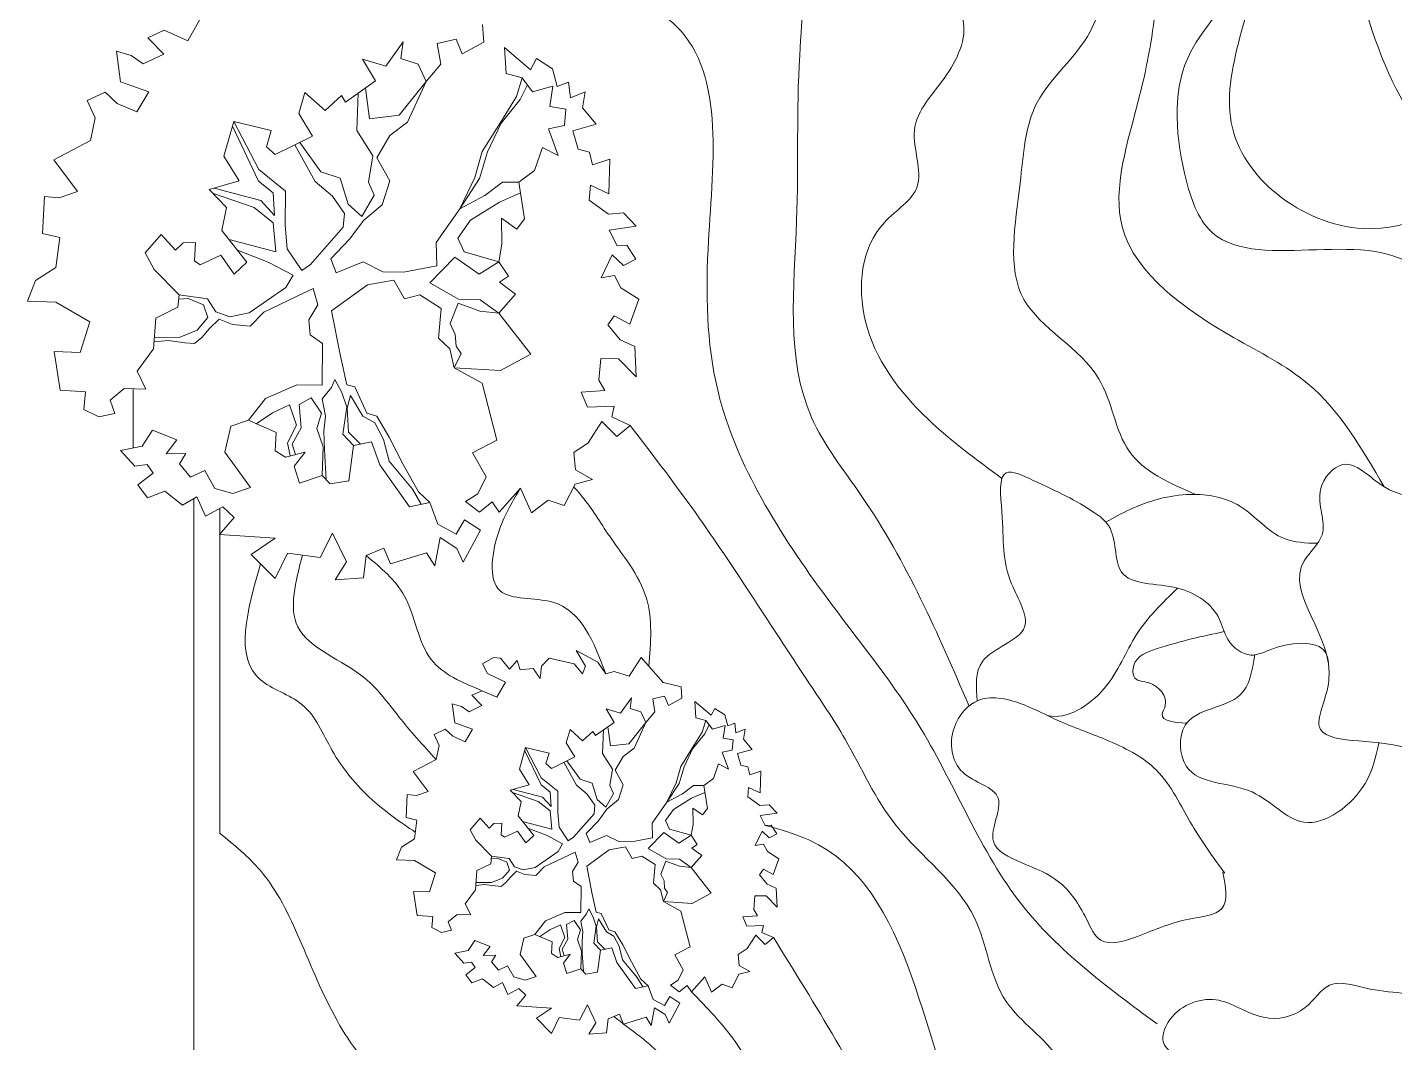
# Model space of a CAD drawing. Header units: inches. Extents: x 0 to 4169, y -2 to 2776.
# Drawn here: x 2820 to 3534, y 552 to 1082 of the extents above; entities that cross this region are included whole.
import ezdxf

# ---------------------------------------------------------------- set-up
doc = ezdxf.new("R2010")
doc.units = ezdxf.units.IN
doc.header["$MEASUREMENT"] = 0
doc.layers.add('ceco.net 442 Smith House site plan', color=9, linetype='Continuous', lineweight=15)

msp = doc.modelspace()

# ---------------------------------------------------------------- linework, layer by layer
at = {"layer": 'ceco.net 442 Smith House site plan'}
for p, q in [((2910.95, 1087.16), (2903.75, 1074.61)), ((2891.4, 1080.01), (2882.83, 1076.15)), ((2903.75, 1074.61), (2891.4, 1080.01)), ((3058.21, 1073.81), (3057.62, 1083.13)), ((2882.83, 1076.15), (2891.33, 1067.52)), ((3007.11, 1061.31), (3016.12, 1074.05)), ((3016.12, 1074.05), (3014.96, 1065.24)), ((3033.88, 1073.15), (3043.74, 1075.48)), ((3035.75, 1062.28), (3033.88, 1073.15)), ((3043.74, 1075.48), (3046.95, 1067.68)), ((3046.95, 1067.68), (3058.21, 1073.81)), ((3069.93, 1057.4), (3069.03, 1071.04)), ((3069.03, 1071.04), (3082.61, 1059.46)), ((2866.49, 1069.06), (2868.61, 1053.17)), ((2874.15, 1066.93), (2866.49, 1069.06)), ((2880.51, 1062.44), (2874.15, 1066.93)), ((2891.33, 1067.52), (2880.51, 1062.44)), ((2994.95, 1064.9), (3007.11, 1061.31)), ((3001.78, 1053.58), (2994.95, 1064.9)), ((3014.96, 1065.24), (3023.97, 1062.28)), ((3082.61, 1059.46), (3085.64, 1065.25)), ((3085.64, 1065.25), (3094.06, 1059.85)), ((3023.97, 1062.28), (3028.16, 1053.32)), ((3028.16, 1053.32), (3035.75, 1062.28)), ((3078.29, 1055.21), (3069.93, 1057.4)), ((3094.06, 1059.85), (3096.45, 1050.71)), ((2868.61, 1053.17), (2883.49, 1047.89)), ((2986.14, 1042.52), (3001.78, 1053.58)), ((2998.56, 1033.89), (2996.42, 1049.79)), ((3028.16, 1053.32), (3014.07, 1035.7)), ((3018.39, 1032.09), (3028.16, 1053.32)), ((3075.27, 1045.49), (3078.29, 1055.21)), ((3081.01, 1051.56), (3077.26, 1043.88)), ((3083.7, 1047.94), (3078.29, 1055.21)), ((3094.32, 1050.9), (3083.7, 1047.94)), ((3092.65, 1040.34), (3094.32, 1050.9)), ((3096.45, 1050.71), (3102.36, 1053.03)), ((3102.36, 1053.03), (3103.4, 1044.73)), ((2860.63, 1047.82), (2851.3, 1043.31)), ((2851.3, 1043.31), (2855.49, 1034.37)), ((2866.88, 1041.91), (2860.63, 1047.82)), ((2877.17, 1037.4), (2866.88, 1041.91)), ((2883.49, 1047.89), (2877.17, 1037.4)), ((2961.68, 1036.52), (2964.83, 1047.65)), ((2964.83, 1047.65), (2975.39, 1038.13)), ((2975.39, 1038.13), (2983.95, 1045.92)), ((2983.95, 1045.92), (2986.14, 1042.52)), ((2992.75, 1047.19), (2991.93, 1027.71)), ((3066.9, 1031.97), (3075.27, 1045.49)), ((3077.26, 1043.88), (3067.23, 1031.58)), ((3103.4, 1044.73), (3111.19, 1047.95)), ((3111.19, 1047.95), (3109.71, 1039.51)), ((2968.83, 1024.8), (2961.68, 1036.52)), ((3014.07, 1035.7), (2998.56, 1033.89)), ((3101.08, 1038.87), (3092.65, 1040.34)), ((3100.31, 1030.37), (3101.08, 1038.87)), ((3109.71, 1039.51), (3116.79, 1031.02)), ((2855.49, 1034.37), (2852.98, 1022.46)), ((2922.56, 1014.37), (2927.77, 1032.46)), ((2927.04, 1029.91), (2940.64, 1001.3)), ((2940.84, 1007.36), (2927.77, 1032.46)), ((2927.77, 1032.46), (2947.33, 1027.82)), ((2947.33, 1027.82), (2944.75, 1019.14)), ((2991.93, 1027.71), (3000.37, 1014.45)), ((3009.18, 1025.06), (3018.39, 1032.09)), ((3057.32, 1016.78), (3066.9, 1031.97)), ((3067.23, 1031.58), (3060.16, 1016.53)), ((3091.94, 1028.62), (3100.31, 1030.37)), ((3097.1, 1014.61), (3091.94, 1028.62)), ((3116.79, 1031.02), (3104.7, 1027.48)), ((3104.7, 1027.48), (3107.4, 1017.95)), ((2852.98, 1022.46), (2833.86, 1012.42)), ((2949.39, 1015.15), (2968.83, 1024.8)), ((2973.22, 1006.21), (2962.28, 1021.55)), ((3002.42, 1013.55), (3009.18, 1025.06)), ((2930.66, 1001.49), (2922.56, 1014.37)), ((2944.75, 1019.14), (2949.39, 1015.15)), ((2959.55, 1020.19), (2970.25, 1001.12)), ((3000.37, 1014.45), (2998.06, 1000.75)), ((3009.19, 1001.52), (3002.42, 1013.55)), ((3053.59, 1003.2), (3057.32, 1016.78)), ((3060.16, 1016.53), (3056.04, 1002.63)), ((3084.61, 1006.81), (3088.92, 1018.91)), ((3088.92, 1018.91), (3097.1, 1014.61)), ((3107.4, 1017.95), (3113.31, 1016.35)), ((3113.31, 1016.35), (3114.86, 1009.78)), ((2833.86, 1012.42), (2846.29, 995.94)), ((2954.8, 996.1), (2940.84, 1007.36)), ((2983.25, 1002.79), (2973.22, 1006.21)), ((3076.57, 1000.76), (3084.61, 1006.81)), ((3114.86, 1009.78), (3124.07, 1012.86)), ((3124.07, 1012.86), (3123.49, 994.73)), ((2914.91, 996.87), (2930.66, 1001.49)), ((2940.64, 1001.3), (2948.31, 995.26)), ((2970.25, 1001.12), (2979.19, 993.53)), ((2987.37, 989.23), (2983.25, 1002.79)), ((2998.06, 1000.75), (3001.01, 994.05)), ((3005.2, 989.02), (3009.19, 1001.52)), ((3045.68, 986.79), (3053.59, 1003.2)), ((3056.04, 1002.63), (3045.68, 986.79)), ((3068.01, 1000.83), (3058.81, 993.81)), ((3076.57, 1000.76), (3068.01, 1000.83)), ((3079.48, 981.59), (3076.57, 1000.76)), ((3113.9, 999.16), (3113.2, 991.37)), ((3123.49, 994.73), (3113.9, 999.16)), ((2828.91, 993.23), (2827.9, 974.05)), ((2836.7, 992.54), (2828.91, 993.23)), ((2846.29, 995.94), (2836.7, 992.54)), ((2924.05, 987.47), (2914.91, 996.87)), ((2916.7, 995.02), (2938.33, 987.6)), ((2941.88, 991.2), (2917.5, 997.63)), ((2948.31, 995.26), (2949.02, 983.42)), ((2954.62, 978.27), (2954.8, 996.1)), ((2979.19, 993.53), (2985.51, 984.39)), ((3001.01, 994.05), (2994.64, 982.86)), ((3058.81, 993.81), (3045.68, 986.79)), ((3066.34, 990.27), (3077.43, 995.12)), ((2921.54, 975.56), (2924.05, 987.47)), ((2938.33, 987.6), (2948.3, 979.56)), ((2949.02, 983.42), (2941.88, 991.2)), ((2994.64, 982.86), (2987.37, 989.23)), ((2995.55, 980.98), (3005.2, 989.02)), ((3045.68, 986.79), (3033.39, 969.33)), ((3051.22, 980.93), (3066.34, 990.27)), ((3113.2, 991.37), (3123.24, 984.04)), ((3123.24, 984.04), (3131.16, 984.75)), ((3131.16, 984.75), (3137.66, 977.74)), ((2948.3, 979.56), (2949.79, 964.43)), ((2955.65, 966.04), (2954.62, 978.27)), ((2985.51, 984.39), (2984.87, 977.32)), ((2988.21, 970.94), (2995.55, 980.98)), ((3044.66, 971.54), (3051.22, 980.93)), ((3067.38, 981.97), (3075.42, 976.24)), ((3067.57, 968.39), (3067.38, 981.97)), ((3075.42, 976.24), (3079.48, 981.59)), ((3137.66, 977.74), (3123.56, 975.8)), ((2827.9, 974.05), (2836.96, 971.81)), ((2836.96, 971.81), (2834.85, 956.29)), ((2881.58, 963.83), (2889.93, 973.43)), ((2889.93, 973.43), (2897.4, 965.25)), ((2934.66, 959.02), (2921.54, 975.56)), ((2949.79, 964.43), (2925.28, 970.84)), ((2984.87, 977.32), (2967.75, 957.8)), ((2978.37, 960.78), (2988.21, 970.94)), ((3047.93, 964.45), (3044.66, 971.54)), ((3123.56, 975.8), (3127.81, 967.56)), ((2886.15, 955.21), (2881.58, 963.83)), ((2897.4, 965.25), (2901.33, 969.18)), ((2901.33, 969.18), (2907.77, 969.32)), ((2907.77, 969.32), (2907.25, 959.72)), ((2929.66, 965.33), (2945.74, 959.09)), ((2963.19, 954.65), (2955.65, 966.04)), ((3033.39, 969.33), (3033.73, 957.18)), ((3066.03, 959.25), (3047.93, 964.45)), ((3066.03, 959.25), (3067.57, 968.39)), ((3127.81, 967.56), (3132.83, 967.83)), ((3132.83, 967.83), (3137.52, 960.62)), ((2834.85, 956.29), (2824.22, 949.41)), ((2907.25, 959.72), (2910.27, 957.67)), ((2910.27, 957.67), (2921.08, 962.74)), ((2921.08, 962.74), (2928.03, 952.84)), ((2928.03, 952.84), (2934.66, 959.02)), ((2945.74, 959.09), (2958.68, 952.2)), ((2967.75, 957.8), (2963.19, 954.65)), ((2981.26, 953.37), (2978.37, 960.78)), ((2995.36, 959.22), (2981.26, 953.37)), ((3005.6, 954.02), (2995.36, 959.22)), ((3033.73, 957.18), (3016.28, 953.76)), ((3030.04, 948.23), (3043.05, 961.69)), ((3043.05, 961.69), (3055.79, 952.68)), ((3055.79, 952.68), (3066.03, 959.25)), ((3071.05, 951.66), (3066.03, 959.25)), ((3125.23, 962.8), (3119.51, 950.83)), ((3131.16, 957.27), (3125.23, 962.8)), ((3137.52, 960.62), (3131.16, 957.27)), ((2824.22, 949.41), (2820.04, 938.72)), ((2899.21, 941.89), (2886.15, 955.21)), ((2958.68, 952.2), (2954.88, 945.76)), ((3011.26, 949.58), (2997.48, 947.25)), ((3016.28, 953.76), (3005.6, 954.02)), ((3016.8, 939.8), (3011.26, 949.58)), ((3066.48, 948.5), (3071.05, 951.66)), ((3119.51, 950.83), (3126.4, 951.99)), ((3126.4, 951.99), (3129.75, 945.62)), ((2898.62, 935.52), (2899.21, 941.89)), ((2914.01, 939.84), (2899.21, 941.89)), ((2954.88, 945.76), (2935.84, 932.51)), ((2943.36, 932.89), (2969.11, 945.2)), ((2969.11, 945.2), (2971.55, 936.76)), ((2997.48, 947.25), (2978.77, 933.61)), ((3024.85, 941.92), (3016.8, 939.8)), ((3035.98, 934.85), (3024.85, 941.92)), ((3044.98, 939.74), (3030.04, 948.23)), ((3066.11, 932.47), (3074.84, 942.39)), ((3074.84, 942.39), (3066.48, 948.5)), ((3129.75, 945.62), (3139.21, 939.76)), ((2820.04, 938.72), (2834.98, 938.09)), ((2834.98, 938.09), (2852.61, 927.91)), ((2887.05, 929.79), (2898.62, 935.52)), ((2899.02, 939.77), (2904.03, 940.03)), ((2904.03, 940.03), (2911.95, 936.82)), ((2911.95, 936.82), (2914.2, 930.18)), ((2918.39, 933.02), (2914.01, 939.84)), ((2971.55, 936.76), (2966.91, 928.98)), ((3034.56, 919.28), (3035.98, 934.85)), ((3040.61, 926.93), (3044.79, 937.62)), ((3044.79, 937.62), (3056.19, 933.37)), ((3056.37, 939.42), (3044.98, 939.74)), ((3066.11, 932.47), (3056.37, 939.42)), ((3139.21, 939.76), (3134.44, 926.63)), ((2852.61, 927.91), (2847.61, 911.95)), ((2885.95, 913.83), (2887.05, 929.79)), ((2914.2, 930.18), (2908.6, 923.55)), ((2915.11, 924.39), (2920.2, 929.28)), ((2925.66, 930.57), (2918.39, 933.02)), ((2920.2, 929.28), (2927.07, 926.52)), ((2935.84, 932.51), (2925.66, 930.57)), ((2936.28, 925.69), (2943.36, 932.89)), ((2966.91, 928.98), (2967.63, 921.06)), ((2978.77, 933.61), (2983.39, 909.99)), ((3056.19, 933.37), (3066.11, 932.47)), ((3082.7, 910.97), (3066.11, 932.47)), ((3126.27, 930.94), (3122.99, 926.23)), ((3134.44, 926.63), (3126.27, 930.94)), ((2908.6, 923.55), (2899.34, 919.75)), ((2911.12, 919.75), (2915.11, 924.39)), ((2927.07, 926.52), (2936.28, 925.69)), ((2967.63, 921.06), (2974, 916.56)), ((3043.32, 921.33), (3040.61, 926.93)), ((3043.83, 915.22), (3043.32, 921.33)), ((3122.99, 926.23), (3129.43, 918.51)), ((2877.4, 902.12), (2885.95, 913.83)), ((2886.19, 917.37), (2893.48, 918.13)), ((2899.34, 919.75), (2886.36, 919.85)), ((2893.48, 918.13), (2902.3, 916.99)), ((2902.3, 916.99), (2907.27, 916.54)), ((2907.27, 916.54), (2911.12, 919.75)), ((2974, 916.56), (2973.81, 894.8)), ((3040.49, 913.74), (3034.56, 919.28)), ((3042.8, 903.89), (3040.49, 913.74)), ((3046.34, 911.42), (3043.83, 915.22)), ((3129.43, 918.51), (3136.97, 914.98)), ((3136.97, 914.98), (3137.68, 899.22)), ((2834.09, 912.47), (2837.24, 892.19)), ((2847.61, 911.95), (2834.09, 912.47)), ((2983.39, 909.99), (2986.68, 895.06)), ((3042.8, 903.89), (3046.34, 911.42)), ((3066.93, 902.42), (3082.7, 910.97)), ((3119.27, 908.74), (3118.24, 897.41)), ((3128.54, 908.61), (3119.27, 908.74)), ((3137.68, 899.22), (3128.54, 908.61)), ((2881.9, 892.78), (2877.4, 902.12)), ((3042.8, 903.89), (3066.93, 902.42)), ((3057.41, 895.79), (3042.8, 903.89)), ((2837.24, 892.19), (2850.37, 891.35)), ((2863.18, 886.99), (2870.51, 893.1)), ((2870.51, 893.1), (2881.9, 892.78)), ((2875.25, 892.97), (2875.25, 862.07)), ((2960.62, 894.93), (2944.27, 887.85)), ((2973.81, 894.8), (2960.62, 894.93)), ((2973.89, 887.66), (2978.69, 893.64)), ((2978.69, 893.64), (2980.5, 897.76)), ((2980.5, 897.76), (2984.18, 891.01)), ((2986.68, 895.06), (2990.87, 893.97)), ((2990.87, 893.97), (2997.11, 880.2)), ((3065.08, 866.17), (3057.41, 895.79)), ((3121.34, 892.13), (3109.1, 891.09)), ((3118.24, 897.41), (3121.34, 892.13)), ((2850.37, 891.35), (2849.55, 882.16)), ((2865.76, 879.97), (2863.18, 886.99)), ((2944.27, 887.85), (2935.4, 876.51)), ((2961.84, 884.82), (2968.21, 888.17)), ((2962.87, 872.59), (2961.84, 884.82)), ((2968.21, 888.17), (2973.56, 880.19)), ((2975.56, 878.58), (2973.89, 887.66)), ((2984.18, 891.01), (2986.68, 883.28)), ((2987, 882.89), (2988.68, 889.52)), ((2988.68, 889.52), (2995.19, 878.59)), ((3109.1, 891.09), (3112.32, 883.31)), ((2849.55, 882.16), (2857.39, 878.23)), ((2857.39, 878.23), (2865.76, 879.97)), ((2939.52, 874.71), (2947.88, 880.38)), ((2947.88, 880.38), (2956.83, 884.56)), ((2956.83, 884.56), (2960.49, 873.88)), ((2973.56, 880.19), (2971.05, 872.21)), ((2974.84, 870.79), (2975.56, 878.58)), ((2986.68, 883.28), (2984.69, 869.19)), ((2987.66, 870.35), (2987, 882.89)), ((2995.19, 878.59), (3001.3, 875.17)), ((2997.11, 880.2), (3002.34, 878.65)), ((3002.34, 878.65), (3008.83, 867.71)), ((3112.32, 883.31), (3126.28, 883.82)), ((3126.28, 883.82), (3125.06, 878.23)), ((3125.06, 878.23), (3134.65, 873.79)), ((2879.92, 862.98), (2885.32, 871.42)), ((2885.32, 871.42), (2898.07, 866.33)), ((2923.17, 859.78), (2926.19, 873.42)), ((2926.19, 873.42), (2935.4, 876.51)), ((2935.4, 876.51), (2949.81, 870.21)), ((2960.49, 873.88), (2955.73, 864.68)), ((2958.18, 864.09), (2962.87, 872.59)), ((2971.05, 872.21), (2974.47, 862.62)), ((2975.05, 861.15), (2974.84, 870.79)), ((3001.3, 875.17), (3005.87, 866.55)), ((3119.85, 875.84), (3112.77, 864.72)), ((3127.7, 868), (3119.85, 875.84)), ((3134.65, 873.79), (3127.7, 868)), ((2898.07, 866.33), (2892.41, 859)), ((2949.81, 870.21), (2949.3, 860.62)), ((2955.73, 864.68), (2957.12, 857.9)), ((2959.94, 858.63), (2958.18, 864.09)), ((2984.69, 869.19), (2990.23, 863.33)), ((2993.94, 864.11), (2987.66, 870.35)), ((2987.86, 844.99), (2990.23, 863.33)), ((2990.23, 863.33), (2999.69, 865.32)), ((2999.69, 865.32), (3003.95, 853.17)), ((3005.87, 866.55), (3008.76, 855.23)), ((3008.83, 867.71), (3016.11, 853.49)), ((3052.34, 859.49), (3065.08, 866.17)), ((3112.77, 864.72), (3105.18, 859.7)), ((2868.66, 860.8), (2879.92, 862.98)), ((2876.12, 852.63), (2868.66, 860.8)), ((2892.41, 859), (2902.77, 859.13)), ((2902.77, 859.13), (2899.42, 853.72)), ((2936.5, 841.44), (2923.17, 859.78)), ((2949.3, 860.62), (2954.7, 857.27)), ((2954.7, 857.27), (2964.94, 859.92)), ((2964.94, 859.92), (2959.29, 852.58)), ((2974.47, 862.62), (2973.82, 847.69)), ((2975.97, 845.51), (2975.05, 861.15)), ((3059.42, 847.06), (3052.34, 859.49)), ((3105.18, 859.7), (3106.15, 850.68)), ((2882.62, 853.45), (2876.12, 852.63)), ((2885.77, 848.89), (2882.62, 853.45)), ((2899.42, 853.72), (2905.22, 846.77)), ((2905.22, 846.77), (2912.68, 850.38)), ((2912.68, 850.38), (2917.9, 840.98)), ((2959.29, 852.58), (2962.05, 843.76)), ((3003.95, 853.17), (3019.45, 831.41)), ((3008.76, 855.23), (3021, 840.55)), ((3016.11, 853.49), (3024.09, 839.2)), ((3106.15, 850.68), (3114.96, 845.6)), ((2877.73, 842.84), (2885.77, 848.89)), ((2882.82, 835.96), (2877.73, 842.84)), ((2962.05, 843.76), (2973.82, 847.69)), ((2973.82, 847.69), (2978.08, 843.38)), ((2978.08, 843.38), (2987.86, 844.99)), ((3055.04, 838.18), (3059.42, 847.06)), ((3105.82, 843.21), (3100.16, 831.96)), ((3114.96, 845.6), (3105.82, 843.21)), ((2891.7, 839.43), (2882.82, 835.96)), ((2901.04, 832.17), (2891.7, 839.43)), ((2908.57, 836.48), (2901.04, 832.17)), ((2906.86, 835.5), (2906.86, 547.29)), ((2913.01, 826.43), (2908.57, 836.48)), ((2917.9, 840.98), (2927.29, 838.34)), ((2927.29, 838.34), (2936.5, 841.44)), ((3021, 840.55), (3025.62, 832.73)), ((3024.09, 839.2), (3030.02, 833.67)), ((3048.61, 834.13), (3055.04, 838.18)), ((3077.45, 841.15), (3066.32, 828.6)), ((3083.04, 828.15), (3077.45, 841.15)), ((3091.86, 834.83), (3083.04, 828.15)), ((3100.16, 831.96), (3091.86, 834.83)), ((2922.02, 831.32), (2913.01, 826.43)), ((2920.49, 830.5), (2920.49, 661.03)), ((2927.95, 825.8), (2922.02, 831.32)), ((3019.45, 831.41), (3030.02, 833.67)), ((3030.02, 833.67), (3034.32, 822.22)), ((3055.95, 828.47), (3048.61, 834.13)), ((3062.52, 833.94), (3055.95, 828.47)), ((3066.32, 828.6), (3062.52, 833.94)), ((2920.35, 816.85), (2927.95, 825.8)), ((3034.32, 822.22), (3043.85, 817.08)), ((3043.85, 817.08), (3048.1, 824.54)), ((3048.1, 824.54), (3056.53, 819.14)), ((2949.44, 814.93), (2920.35, 816.85)), ((2936.89, 806.43), (2949.44, 814.93)), ((2979.3, 817.58), (2972.8, 804.95)), ((2986.51, 802.64), (2979.3, 817.58)), ((3035.49, 815.33), (3032.72, 800.59)), ((3044.24, 809.54), (3035.49, 815.33)), ((3056.53, 819.14), (3047.53, 802.46)), ((2949.31, 793.88), (2936.89, 806.43)), ((2955.88, 807.2), (2949.31, 793.88)), ((2972.8, 804.95), (2955.88, 807.2)), ((3006.08, 809.8), (2996.81, 805.98)), ((3009.61, 801.62), (3006.08, 809.8)), ((3028.34, 807.41), (3009.61, 801.62)), ((3032.72, 800.59), (3028.34, 807.41)), ((3047.53, 802.46), (3044.24, 809.54)), ((2980.66, 793.18), (2986.51, 802.64)), ((2996.81, 805.98), (2995.39, 794.33)), ((2995.39, 794.33), (2980.66, 793.18)), ((3106.51, 756.35), (3111.33, 748.11)), ((3117.77, 750.2), (3106.51, 756.35)), ((3063.34, 752.68), (3057.48, 749.42)), ((3057.48, 749.42), (3060.13, 744.27)), ((3066.88, 752.36), (3063.34, 752.68)), ((3071.71, 746.56), (3066.88, 752.36)), ((3075.69, 751.11), (3071.71, 746.56)), ((3077.26, 746.29), (3075.69, 751.11)), ((3092.3, 752.29), (3088.37, 748.18)), ((3105.42, 749.32), (3092.3, 752.29)), ((3109.65, 744.24), (3105.42, 749.32)), ((3121.91, 744.25), (3117.77, 750.2)), ((3140.29, 752.62), (3134.06, 742.92)), ((3151.84, 739.74), (3140.29, 752.62)), ((3060.13, 744.27), (3069.54, 739.85)), ((3084.02, 747.01), (3077.26, 746.29)), ((3087.56, 741.79), (3084.02, 747.01)), ((3088.37, 748.18), (3087.56, 741.79)), ((3111.33, 748.11), (3109.65, 744.24)), ((3126.26, 745.41), (3121.91, 744.25)), ((3134.06, 742.92), (3126.26, 745.41)), ((3057.32, 735.38), (3051.96, 732.97)), ((3065.04, 732.01), (3057.32, 735.38)), ((3069.54, 739.85), (3065.04, 732.01)), ((3161.21, 737.33), (3151.84, 739.74)), ((3161.58, 731.51), (3161.21, 737.33)), ((3041.75, 728.54), (3043.08, 718.61)), ((3046.54, 727.21), (3041.75, 728.54)), ((3051.96, 732.97), (3057.28, 727.58)), ((3129.64, 723.69), (3135.27, 731.66)), ((3135.27, 731.66), (3134.54, 726.15)), ((3146.37, 731.1), (3152.53, 732.55)), ((3147.54, 724.3), (3146.37, 731.1)), ((3152.53, 732.55), (3154.54, 727.68)), ((3154.54, 727.68), (3161.58, 731.51)), ((3168.9, 721.25), (3168.34, 729.78)), ((3168.34, 729.78), (3176.82, 722.54)), ((3050.51, 724.4), (3046.54, 727.21)), ((3057.28, 727.58), (3050.51, 724.4)), ((3122.04, 725.94), (3129.64, 723.69)), ((3126.31, 718.86), (3122.04, 725.94)), ((3134.54, 726.15), (3140.18, 724.3)), ((3140.18, 724.3), (3142.79, 718.7)), ((3142.79, 718.7), (3147.54, 724.3)), ((3174.13, 719.88), (3168.9, 721.25)), ((3176.82, 722.54), (3178.72, 726.16)), ((3178.72, 726.16), (3183.98, 722.78)), ((3183.98, 722.78), (3185.48, 717.07)), ((3038.09, 715.26), (3032.26, 712.45)), ((3041.99, 711.57), (3038.09, 715.26)), ((3043.08, 718.61), (3052.37, 715.31)), ((3052.37, 715.31), (3048.42, 708.75)), ((3101.24, 708.2), (3103.21, 715.16)), ((3103.21, 715.16), (3109.81, 709.2)), ((3109.81, 709.2), (3115.16, 714.08)), ((3115.16, 714.08), (3116.53, 711.95)), ((3116.53, 711.95), (3126.31, 718.86)), ((3120.66, 714.87), (3120.15, 702.69)), ((3124.29, 706.56), (3122.96, 716.5)), ((3142.79, 718.7), (3133.99, 707.69)), ((3136.69, 705.43), (3142.79, 718.7)), ((3167.01, 705.36), (3172.24, 713.81)), ((3172.24, 713.81), (3174.13, 719.88)), ((3175.82, 717.6), (3173.48, 712.8)), ((3177.51, 715.34), (3174.13, 719.88)), ((3184.14, 717.19), (3177.51, 715.34)), ((3183.1, 710.59), (3184.14, 717.19)), ((3185.48, 717.07), (3189.17, 718.52)), ((3189.17, 718.52), (3189.82, 713.33)), ((3189.82, 713.33), (3194.69, 715.35)), ((3194.69, 715.35), (3193.76, 710.07)), ((3032.26, 712.45), (3034.87, 706.86)), ((3034.87, 706.86), (3033.31, 699.42)), ((3048.42, 708.75), (3041.99, 711.57)), ((3105.72, 700.88), (3101.24, 708.2)), ((3133.99, 707.69), (3124.29, 706.56)), ((3173.48, 712.8), (3167.21, 705.11)), ((3188.37, 709.67), (3183.1, 710.59)), ((3187.89, 704.36), (3188.37, 709.67)), ((3193.76, 710.07), (3198.19, 704.77)), ((3033.31, 699.42), (3021.36, 693.14)), ((3076.79, 694.36), (3080.05, 705.66)), ((3079.59, 704.07), (3088.1, 686.19)), ((3088.22, 689.98), (3080.05, 705.66)), ((3080.05, 705.66), (3092.28, 702.77)), ((3092.28, 702.77), (3090.67, 697.34)), ((3093.56, 694.84), (3105.72, 700.88)), ((3120.15, 702.69), (3125.42, 694.41)), ((3126.71, 693.85), (3130.93, 701.04)), ((3130.93, 701.04), (3136.69, 705.43)), ((3161.02, 695.86), (3167.01, 705.36)), ((3167.21, 705.11), (3162.79, 695.71)), ((3182.66, 703.27), (3187.89, 704.36)), ((3185.88, 694.51), (3182.66, 703.27)), ((3198.19, 704.77), (3190.63, 702.55)), ((3190.63, 702.55), (3192.32, 696.6)), ((3021.36, 693.14), (3029.13, 682.84)), ((3081.86, 686.31), (3076.79, 694.36)), ((3090.67, 697.34), (3093.56, 694.84)), ((3099.92, 698), (3106.6, 686.08)), ((3108.45, 689.26), (3101.62, 698.84)), ((3125.42, 694.41), (3123.98, 685.84)), ((3130.94, 686.33), (3126.71, 693.85)), ((3158.69, 687.38), (3161.02, 695.86)), ((3162.79, 695.71), (3160.22, 687.02)), ((3178.08, 689.63), (3180.77, 697.2)), ((3180.77, 697.2), (3185.88, 694.51)), ((3192.32, 696.6), (3196.01, 695.59)), ((3196.01, 695.59), (3196.98, 691.49)), ((3196.98, 691.49), (3202.74, 693.42)), ((3202.74, 693.42), (3202.38, 682.08)), ((3072.01, 683.42), (3081.86, 686.31)), ((3088.1, 686.19), (3092.89, 682.42)), ((3096.94, 682.94), (3088.22, 689.98)), ((3106.6, 686.08), (3112.19, 681.33)), ((3114.72, 687.12), (3108.45, 689.26)), ((3117.3, 678.64), (3114.72, 687.12)), ((3123.98, 685.84), (3125.83, 681.65)), ((3128.44, 678.52), (3130.94, 686.33)), ((3153.75, 677.12), (3158.69, 687.38)), ((3160.22, 687.02), (3153.75, 677.12)), ((3167.7, 685.89), (3161.95, 681.51)), ((3173.05, 685.85), (3167.7, 685.89)), ((3173.05, 685.85), (3178.08, 689.63)), ((3174.87, 673.87), (3173.05, 685.85)), ((3018.27, 681.15), (3017.63, 669.16)), ((3023.13, 680.71), (3018.27, 681.15)), ((3029.13, 682.84), (3023.13, 680.71)), ((3077.73, 677.54), (3072.01, 683.42)), ((3073.13, 682.26), (3086.65, 677.62)), ((3088.87, 679.88), (3073.63, 683.89)), ((3093.33, 675.01), (3088.87, 679.88)), ((3092.89, 682.42), (3093.33, 675.01)), ((3096.83, 671.8), (3096.94, 682.94)), ((3112.19, 681.33), (3116.14, 675.62)), ((3121.85, 674.66), (3117.3, 678.64)), ((3125.83, 681.65), (3121.85, 674.66)), ((3122.41, 673.49), (3128.44, 678.52)), ((3161.95, 681.51), (3153.75, 677.12)), ((3157.21, 673.46), (3166.65, 679.3)), ((3166.65, 679.3), (3173.59, 682.33)), ((3196.38, 684.85), (3195.95, 679.99)), ((3195.95, 679.99), (3202.22, 675.4)), ((3202.38, 682.08), (3196.38, 684.85)), ((3076.16, 670.1), (3077.73, 677.54)), ((3086.65, 677.62), (3092.88, 672.6)), ((3092.88, 672.6), (3093.81, 663.14)), ((3097.47, 664.15), (3096.83, 671.8)), ((3115.74, 671.2), (3105.04, 659)), ((3116.14, 675.62), (3115.74, 671.2)), ((3117.82, 667.21), (3122.41, 673.49)), ((3153.75, 677.12), (3146.06, 666.21)), ((3153.1, 667.59), (3157.21, 673.46)), ((3167.3, 674.11), (3172.33, 670.53)), ((3167.43, 665.62), (3167.3, 674.11)), ((3172.33, 670.53), (3174.87, 673.87)), ((3202.22, 675.4), (3207.17, 675.84)), ((3211.23, 671.46), (3202.42, 670.25)), ((3207.17, 675.84), (3211.23, 671.46)), ((3017.63, 669.16), (3023.29, 667.76)), ((3023.29, 667.76), (3021.98, 658.06)), ((3051.18, 662.77), (3056.4, 668.77)), ((3056.4, 668.77), (3061.07, 663.66)), ((3061.07, 663.66), (3063.53, 666.11)), ((3063.53, 666.11), (3067.55, 666.2)), ((3067.55, 666.2), (3067.23, 660.2)), ((3084.36, 659.76), (3076.16, 670.1)), ((3093.81, 663.14), (3078.5, 667.15)), ((3081.23, 663.71), (3091.28, 659.81)), ((3102.19, 657.03), (3097.47, 664.15)), ((3111.68, 660.86), (3117.82, 667.21)), ((3146.06, 666.21), (3146.27, 658.61)), ((3155.15, 663.16), (3153.1, 667.59)), ((3166.46, 659.91), (3167.43, 665.62)), ((3202.42, 670.25), (3205.07, 665.1)), ((3205.07, 665.1), (3208.21, 665.27)), ((3208.21, 665.27), (3211.14, 660.76)), ((3021.98, 658.06), (3015.33, 653.76)), ((3054.04, 657.38), (3051.18, 662.77)), ((3062.2, 649.06), (3054.04, 657.38)), ((3067.23, 660.2), (3069.11, 658.92)), ((3069.11, 658.92), (3075.87, 662.09)), ((3075.87, 662.09), (3080.22, 655.9)), ((3080.22, 655.9), (3084.36, 659.76)), ((3091.28, 659.81), (3099.37, 655.5)), ((3105.04, 659), (3102.19, 657.03)), ((3113.48, 656.23), (3111.68, 660.86)), ((3122.29, 659.89), (3113.48, 656.23)), ((3128.69, 656.64), (3122.29, 659.89)), ((3135.37, 656.48), (3128.69, 656.64)), ((3146.27, 658.61), (3135.37, 656.48)), ((3143.97, 653.02), (3152.1, 661.43)), ((3152.1, 661.43), (3160.06, 655.8)), ((3166.46, 659.91), (3155.15, 663.16)), ((3160.06, 655.8), (3166.46, 659.91)), ((3169.6, 655.16), (3166.46, 659.91)), ((3203.46, 662.13), (3199.89, 654.64)), ((3207.17, 658.67), (3203.46, 662.13)), ((3211.14, 660.76), (3207.17, 658.67)), ((3015.33, 653.76), (3012.72, 647.08)), ((3096.99, 651.48), (3085.1, 643.19)), ((3089.79, 643.43), (3105.89, 651.12)), ((3099.37, 655.5), (3096.99, 651.48)), ((3105.89, 651.12), (3107.41, 645.85)), ((3123.62, 652.41), (3111.92, 643.88)), ((3132.23, 653.86), (3123.62, 652.41)), ((3135.69, 647.75), (3132.23, 653.86)), ((3153.31, 647.71), (3143.97, 653.02)), ((3166.51, 643.17), (3171.97, 649.37)), ((3166.74, 653.19), (3169.6, 655.16)), ((3171.97, 649.37), (3166.74, 653.19)), ((3199.89, 654.64), (3204.19, 655.37)), ((3204.19, 655.37), (3206.29, 651.39)), ((3206.29, 651.39), (3212.2, 647.72)), ((3012.72, 647.08), (3022.06, 646.68)), ((3022.06, 646.68), (3033.08, 640.32)), ((3054.6, 641.5), (3061.83, 645.08)), ((3061.83, 645.08), (3062.2, 649.06)), ((3062.08, 647.74), (3065.21, 647.9)), ((3071.45, 647.78), (3062.2, 649.06)), ((3065.21, 647.9), (3070.17, 645.89)), ((3070.17, 645.89), (3071.57, 641.74)), ((3074.19, 643.51), (3071.45, 647.78)), ((3078.73, 641.98), (3074.19, 643.51)), ((3085.1, 643.19), (3078.73, 641.98)), ((3085.37, 638.93), (3089.79, 643.43)), ((3107.41, 645.85), (3104.52, 640.99)), ((3111.92, 643.88), (3114.82, 629.12)), ((3140.73, 649.08), (3135.69, 647.75)), ((3147.68, 644.66), (3140.73, 649.08)), ((3146.8, 634.93), (3147.68, 644.66)), ((3150.58, 639.71), (3153.19, 646.39)), ((3153.19, 646.39), (3160.31, 643.73)), ((3160.43, 647.51), (3153.31, 647.71)), ((3160.31, 643.73), (3166.51, 643.17)), ((3166.51, 643.17), (3160.43, 647.51)), ((3176.88, 629.73), (3166.51, 643.17)), ((3204.11, 642.22), (3202.06, 639.27)), ((3209.22, 639.52), (3204.11, 642.22)), ((3212.2, 647.72), (3209.22, 639.52)), ((3033.08, 640.32), (3029.95, 630.35)), ((3053.91, 631.52), (3054.6, 641.5)), ((3062.28, 635.22), (3054.17, 635.28)), ((3068.07, 637.6), (3062.28, 635.22)), ((3067.24, 633.21), (3069.64, 635.22)), ((3071.57, 641.74), (3068.07, 637.6)), ((3069.64, 635.22), (3072.14, 638.12)), ((3072.14, 638.12), (3075.32, 641.18)), ((3075.32, 641.18), (3079.61, 639.45)), ((3079.61, 639.45), (3085.37, 638.93)), ((3104.52, 640.99), (3104.96, 636.04)), ((3104.96, 636.04), (3108.95, 633.22)), ((3152.27, 636.21), (3150.58, 639.71)), ((3152.59, 632.39), (3152.27, 636.21)), ((3202.06, 639.27), (3206.09, 634.45)), ((3021.5, 630.67), (3023.47, 617.99)), ((3029.95, 630.35), (3021.5, 630.67)), ((3048.57, 624.2), (3053.91, 631.52)), ((3054.06, 633.73), (3058.62, 634.21)), ((3058.62, 634.21), (3064.13, 633.5)), ((3064.13, 633.5), (3067.24, 633.21)), ((3108.95, 633.22), (3108.83, 619.63)), ((3114.82, 629.12), (3116.87, 619.79)), ((3150.5, 631.47), (3146.8, 634.93)), ((3151.94, 625.31), (3150.5, 631.47)), ((3151.94, 625.31), (3154.16, 630.01)), ((3154.16, 630.01), (3152.59, 632.39)), ((3167.03, 624.39), (3176.88, 629.73)), ((3199.74, 628.34), (3199.1, 621.26)), ((3205.53, 628.26), (3199.74, 628.34)), ((3211.24, 622.39), (3205.53, 628.26)), ((3206.09, 634.45), (3210.8, 632.24)), ((3210.8, 632.24), (3211.24, 622.39)), ((3051.38, 618.36), (3048.57, 624.2)), ((3111.88, 618.9), (3113.01, 621.48)), ((3113.01, 621.48), (3115.31, 617.26)), ((3151.94, 625.31), (3167.03, 624.39)), ((3161.08, 620.24), (3151.94, 625.31)), ((3199.1, 621.26), (3201.03, 617.96)), ((3023.47, 617.99), (3031.67, 617.47)), ((3031.67, 617.47), (3031.16, 611.72)), ((3039.68, 614.74), (3044.26, 618.56)), ((3041.29, 610.36), (3039.68, 614.74)), ((3044.26, 618.56), (3051.38, 618.36)), ((3090.36, 615.28), (3084.82, 608.19)), ((3100.58, 619.71), (3090.36, 615.28)), ((3108.83, 619.63), (3100.58, 619.71)), ((3101.35, 613.39), (3105.33, 615.48)), ((3105.33, 615.48), (3108.67, 610.5)), ((3108.87, 615.16), (3111.88, 618.9)), ((3109.92, 609.49), (3108.87, 615.16)), ((3115.31, 617.26), (3116.87, 612.43)), ((3116.87, 619.79), (3119.49, 619.11)), ((3117.07, 612.18), (3118.12, 616.33)), ((3118.12, 616.33), (3122.19, 609.49)), ((3119.49, 619.11), (3123.39, 610.5)), ((3165.87, 601.73), (3161.08, 620.24)), ((3201.03, 617.96), (3193.38, 617.31)), ((3193.38, 617.31), (3195.4, 612.44)), ((3031.16, 611.72), (3036.07, 609.27)), ((3036.07, 609.27), (3041.29, 610.36)), ((3079.06, 606.27), (3084.82, 608.19)), ((3084.82, 608.19), (3093.82, 604.26)), ((3087.39, 607.07), (3092.62, 610.62)), ((3092.62, 610.62), (3098.21, 613.23)), ((3100.5, 606.55), (3097.53, 600.8)), ((3098.21, 613.23), (3100.5, 606.55)), ((3101.99, 605.75), (3101.35, 613.39)), ((3108.67, 610.5), (3107.1, 605.51)), ((3109.47, 604.62), (3109.92, 609.49)), ((3116.87, 612.43), (3115.63, 603.62)), ((3117.48, 604.35), (3117.07, 612.18)), ((3122.19, 609.49), (3126.01, 607.36)), ((3123.39, 610.5), (3126.66, 609.53)), ((3126.01, 607.36), (3128.86, 601.97)), ((3126.66, 609.53), (3130.71, 602.7)), ((3195.4, 612.44), (3204.12, 612.77)), ((3200.1, 607.78), (3195.68, 600.83)), ((3205.01, 602.87), (3200.1, 607.78)), ((3204.12, 612.77), (3203.36, 609.27)), ((3203.36, 609.27), (3209.35, 606.5)), ((3209.35, 606.5), (3205.01, 602.87)), ((3043.11, 598.37), (3050.15, 599.74)), ((3050.15, 599.74), (3053.52, 605.01)), ((3053.52, 605.01), (3061.49, 601.84)), ((3061.49, 601.84), (3057.95, 597.25)), ((3077.18, 597.74), (3079.06, 606.27)), ((3093.82, 604.26), (3093.5, 598.26)), ((3097.53, 600.8), (3098.39, 596.56)), ((3099.06, 600.43), (3101.99, 605.75)), ((3100.15, 597.02), (3099.06, 600.43)), ((3107.1, 605.51), (3109.24, 599.52)), ((3109.24, 599.52), (3108.83, 590.18)), ((3109.6, 598.59), (3109.47, 604.62)), ((3115.63, 603.62), (3119.09, 599.96)), ((3121.41, 600.45), (3117.48, 604.35)), ((3117.61, 588.49), (3119.09, 599.96)), ((3119.09, 599.96), (3125, 601.2)), ((3125, 601.2), (3127.66, 593.61)), ((3128.86, 601.97), (3130.67, 594.89)), ((3130.71, 602.7), (3135.26, 593.81)), ((3157.91, 597.56), (3165.87, 601.73)), ((3195.68, 600.83), (3190.93, 597.69)), ((3047.77, 593.27), (3043.11, 598.37)), ((3051.83, 593.78), (3047.77, 593.27)), ((3053.8, 590.93), (3051.83, 593.78)), ((3057.95, 597.25), (3064.43, 597.33)), ((3064.43, 597.33), (3062.33, 593.95)), ((3062.33, 593.95), (3065.95, 589.61)), ((3085.51, 586.28), (3077.18, 597.74)), ((3093.5, 598.26), (3096.88, 596.17)), ((3096.88, 596.17), (3103.28, 597.83)), ((3103.28, 597.83), (3099.75, 593.24)), ((3099.75, 593.24), (3101.47, 587.72)), ((3110.17, 588.82), (3109.6, 598.59)), ((3127.66, 593.61), (3137.35, 580.01)), ((3130.67, 594.89), (3138.32, 585.72)), ((3135.26, 593.81), (3140.25, 584.88)), ((3162.33, 589.79), (3157.91, 597.56)), ((3190.93, 597.69), (3191.54, 592.05)), ((3048.78, 587.15), (3053.8, 590.93)), ((3051.95, 582.85), (3048.78, 587.15)), ((3065.95, 589.61), (3070.62, 591.87)), ((3070.62, 591.87), (3073.88, 585.99)), ((3073.88, 585.99), (3079.75, 584.34)), ((3079.75, 584.34), (3085.51, 586.28)), ((3101.47, 587.72), (3108.83, 590.18)), ((3108.83, 590.18), (3111.49, 587.49)), ((3111.49, 587.49), (3117.61, 588.49)), ((3138.32, 585.72), (3141.21, 580.83)), ((3159.6, 584.24), (3162.33, 589.79)), ((3173.6, 586.1), (3166.64, 578.25)), ((3177.1, 577.97), (3173.6, 586.1)), ((3191.33, 587.38), (3187.8, 580.35)), ((3197.04, 588.87), (3191.33, 587.38)), ((3191.54, 592.05), (3197.04, 588.87)), ((3057.51, 585.02), (3051.95, 582.85)), ((3063.34, 580.48), (3057.51, 585.02)), ((3068.05, 583.18), (3063.34, 580.48)), ((3070.83, 576.89), (3068.05, 583.18)), ((3076.45, 579.95), (3070.83, 576.89)), ((3080.16, 576.5), (3076.45, 579.95)), ((3137.35, 580.01), (3143.96, 581.42)), ((3140.25, 584.88), (3143.96, 581.42)), ((3143.96, 581.42), (3146.65, 574.26)), ((3155.57, 581.71), (3159.6, 584.24)), ((3160.16, 578.17), (3155.57, 581.71)), ((3164.27, 581.59), (3160.16, 578.17)), ((3166.64, 578.25), (3164.27, 581.59)), ((3182.61, 582.15), (3177.1, 577.97)), ((3187.8, 580.35), (3182.61, 582.15)), ((3075.41, 570.91), (3080.16, 576.5)), ((3093.59, 569.71), (3075.41, 570.91)), ((3112.26, 571.36), (3108.2, 563.47)), ((3116.76, 562.03), (3112.26, 571.36)), ((3146.65, 574.26), (3152.6, 571.05)), ((3152.6, 571.05), (3155.26, 575.72)), ((3160.53, 572.34), (3154.9, 561.92)), ((3155.26, 575.72), (3160.53, 572.34)), ((3085.75, 564.4), (3093.59, 569.71)), ((3093.51, 556.55), (3085.75, 564.4)), ((3097.62, 564.88), (3093.51, 556.55)), ((3108.2, 563.47), (3097.62, 564.88)), ((3123.2, 564.12), (3122.32, 556.84)), ((3128.99, 566.5), (3123.2, 564.12)), ((3131.2, 561.39), (3128.99, 566.5)), ((3142.91, 565.01), (3131.2, 561.39)), ((3145.64, 560.74), (3142.91, 565.01)), ((3147.38, 569.96), (3145.64, 560.74)), ((3152.84, 566.34), (3147.38, 569.96)), ((3154.9, 561.92), (3152.84, 566.34)), ((3113.11, 556.11), (3116.76, 562.03)), ((3122.32, 556.84), (3113.11, 556.11))]:
    msp.add_line(p, q, dxfattribs=at)
for points in [[(3867.8, 690.13), (3820.53, 825.14), (3853.11, 880.37), (3770.67, 957.54), (3745.78, 997.68), (3673.98, 1111.45), (3576.91, 1149.37), (3600.85, 1269.13), (3510.2, 1390.48), (3540.78, 1473.64), (3530.14, 1550.82), (3523.58, 1751.52), (3426.74, 1753.22), (3347.32, 1799.93)], [(4012.07, 0), (3989.93, 36.82), (3947.77, 79.49), (3906.63, 143.07), (3864.64, 190.76), (3846.31, 242.12), (3850.31, 266.46), (3855.64, 288.81), (3876.64, 325.49), (3926.3, 353.84), (3851.98, 389.19), (3764.96, 449.87), (3745.88, 484.54), (3730.48, 491.49), (3728.99, 513.07), (3711.52, 536.87), (3682.42, 584.97), (3686.64, 622.47), (3682.89, 645.9), (3699.93, 673.49), (3728.85, 726.07), (3722.95, 796.96), (3659.79, 850.12), (3589, 892.3), (3575.91, 922.38), (3604.94, 972.09), (3594.72, 983.75), (3526.26, 976.73), (3450.48, 1023.62), (3463.59, 1120.04), (3453.98, 1195.49), (3399.71, 1309.19), (3390.3, 1363.19)], [(3311.43, 727.38), (3255.47, 836.81), (3229.26, 877.97), (3221.44, 980.69), (3223.05, 1067.04), (3221.84, 1127.57), (3160.15, 1198.99), (3058.31, 1264.91), (3034.08, 1286.3)], [(3778.85, 584.85), (3754.37, 644.24), (3786.07, 667), (3787.19, 717.38), (3808.07, 767.01), (3794.28, 784.55), (3755.45, 833.62), (3703.98, 866.83), (3653.27, 894.82), (3690.56, 943.33), (3652, 1034.99), (3582.44, 1010.2), (3512.88, 1111.28), (3495.72, 1222.85), (3486.32, 1258.37)], [(3663.71, 575.04), (3652.08, 605.1), (3683.74, 699.78), (3693.45, 781.51), (3559.87, 883.34), (3559.87, 933.25), (3545.62, 955.66), (3436.48, 976.3), (3423.87, 1005.44), (3427.23, 1069.03), (3450.49, 1107), (3443.3, 1149.4), (3416.98, 1166.3)], [(3528.01, 841.83), (3488.26, 895.58), (3449.41, 919.79), (3391.49, 977.01), (3400.29, 1045.24), (3409.09, 1095.12), (3411.18, 1136.94)], [(3429.61, 837.83), (3395.01, 860.32), (3379.19, 898.09), (3340.08, 939.58), (3338.05, 1000.1), (3346.98, 1042.33), (3374.58, 1079.29), (3383.27, 1112.04)], [(3328.59, 846.2), (3289.9, 877.2), (3257.28, 928.67), (3267.28, 979.75), (3284.33, 998.29), (3282.92, 1027.74), (3299.74, 1056.78), (3307.74, 1087.63), (3302.8, 1096.91)], [(3134.65, 873.79), (3170.8, 825.27), (3226.95, 740.85), (3246.79, 710.01), (3273.23, 665.15), (3314.28, 616.77), (3330.83, 573.22), (3358.25, 543.14), (3372.04, 483.5), (3384.69, 459.84), (3425.89, 414.71), (3453.84, 401.97)], [(3315.73, 730.05), (3318.46, 750.63), (3340.38, 768.63), (3333.64, 791.13), (3328.58, 828.82), (3330.83, 849.07), (3344.88, 845.14), (3376.92, 828.26), (3384.23, 821.51), (3390.98, 797.32), (3420.21, 788.88), (3442.13, 772.57), (3446.63, 761.88), (3458.43, 754), (3470.24, 757.38), (3498.15, 753.82), (3498.93, 750.08)], [(3673.63, 750.67), (3632.72, 782.99), (3612.62, 812.44), (3577.45, 834.7), (3527.93, 841.89), (3506.4, 853.38), (3494.91, 840.45), (3495.63, 816.75), (3486.3, 803.1), (3499.22, 740.62), (3494.19, 716.91), (3539.41, 705.42), (3570.27, 684.59), (3596.83, 679.57), (3628.41, 686.03), (3637.02, 711.17), (3659.27, 729.12), (3674.35, 749.95)], [(3121.91, 744.25), (3094.01, 781.6), (3066.69, 787.58), (3066.41, 819.47), (3077.45, 841.15)], [(3144.33, 748.12), (3143.06, 783.65), (3122.86, 817.49), (3108.65, 837.78), (3105.09, 841.74)], [(3493.28, 812.29), (3475.86, 814.76), (3452.81, 831.63), (3426.95, 837.82), (3395.47, 829.95), (3382.78, 823.4)], [(2963.66, 806.17), (2961.17, 768.74), (2996.24, 741.83), (3013.78, 721.94), (3033.31, 699.42)], [(3057.32, 735.38), (3030.75, 751.69), (3016.81, 784.72), (2996.81, 805.98)], [(3444.52, 766.22), (3409.62, 757.33), (3397.41, 748.59), (3397.99, 741.97), (3405.39, 739.43), (3413.76, 727.55), (3412.2, 723.07), (3424.94, 718.39)], [(3460.54, 754.08), (3452.91, 733.14), (3424.24, 717.39), (3424.8, 696.02), (3459.09, 682.52), (3486.08, 666.76), (3518.12, 687.02), (3525.35, 708.21)], [(3444.82, 640.22), (3427.79, 665.28), (3409.26, 693.84), (3382.72, 709.88), (3357.68, 719.9), (3340.16, 727.92), (3316.62, 730.42), (3303.6, 715.89), (3308.11, 692.84), (3326.64, 679.31), (3324.13, 656.76), (3338.66, 645.73), (3358.18, 635.71), (3372.71, 616.17), (3380.22, 605.14), (3399.25, 607.15), (3426.29, 616.17), (3443.31, 621.68), (3443.81, 640.72)], [(3446.97, 360.98), (3314.6, 490.4), (3227.84, 657.48), (3205.07, 665.1)], [(2920.49, 661.03), (2941.72, 641.47), (2962.13, 605.68), (2981.68, 563.23), (3009.12, 531.6), (3029.09, 522.86), (3054.87, 510.79), (3091.66, 485.33), (3129.09, 451.61), (3140.32, 422.9), (3162.53, 398.72), (3179.58, 376.25), (3202.45, 363.35), (3233.23, 344.2), (3246.12, 328.8), (3262.98, 308.23), (3274.21, 239.98), (3294.59, 177.55), (3315.98, 131.76), (3334.47, 106.08), (3356.41, 90.19)], [(3646.1, 0), (3594.3, 32.81), (3537.61, 116.88), (3488.26, 164.64), (3534.75, 222.18), (3539.65, 268.3), (3512.73, 304.63), (3459.47, 335.38), (3392.82, 334.16), (3273.39, 492.95), (3209.35, 606.5)], [(3439.65, 483.7), (3496.47, 472.02), (3543.65, 456.28), (3563.94, 467.45), (3564.45, 512.63), (3563.94, 551.22), (3554.3, 571.53), (3520.82, 579.65), (3499.51, 581.68), (3486.83, 570), (3465.01, 564.93), (3440.15, 574.06), (3415.3, 562.39), (3412.76, 552.23), (3425.44, 540.05), (3436.1, 505.02), (3441.68, 481.67)]]:
    msp.add_spline(points, degree=3, dxfattribs=at)
for points, knots in [([(3034.08, 1194.08), (3044.9, 1186.67), (3078.77, 1161.43), (3107.66, 1110.95), (3187.56, 1073.39), (3172.3, 975.76), (3176.53, 872.57), (3230.46, 790), (3294.62, 711.27), (3329.07, 620.72), (3383.73, 580.5), (3409.6, 561.46)], [126.92587, 126.92587, 126.92587, 126.92587, 406.522591, 1033.078191, 1331.927363, 2171.715204, 2732.776335, 3604.41802, 4178.38772, 4931.128112, 5607.224415, 5607.224415, 5607.224415, 5607.224415]), ([(3022.45, 661.53), (3014.63, 666.78), (2997.89, 678.54), (2978.46, 701.79), (2967.56, 730.39), (2924.95, 742.64), (2934.78, 777.16), (2941.72, 801.55)], [254.254439, 254.254439, 254.254439, 254.254439, 262.183155, 271.515445, 279.600261, 286.68201, 303.721384, 303.721384, 303.721384, 303.721384]), ([(3420.21, 788.88), (3412.36, 781.21), (3396.53, 765.74), (3386.1, 735.27), (3362.53, 719.9), (3352.27, 722.44)], [0, 0, 0, 0, 230.824858, 465.398245, 700.720859, 700.720859, 700.720859, 700.720859]), ([(3166.64, 578.25), (3174.71, 569.92), (3206.53, 537.06), (3220.61, 463.37), (3279.12, 409.83), (3331.46, 340.78), (3399.08, 302.72), (3462.85, 264.57), (3461.67, 206.01), (3366.52, 229.61), (3404.36, 150.56), (3437.72, 102.67), (3519.17, 97.11), (3550.5, 31.35), (3580.19, 6.45), (3588.39, 0)], [0, 0, 0, 0, 9.723144, 38.331958, 59.003828, 75.466527, 110.7513, 125.878824, 132.728408, 151.577661, 169.858126, 179.900298, 203.673003, 227.596079, 236.397774, 236.397774, 236.397774, 236.397774]), ([(3527.92, 0), (3518.28, 13.69), (3488.09, 56.56), (3405.52, 86.18), (3354.71, 168.38), (3320.34, 218.65), (3312.17, 276.97), (3372.77, 272.75), (3317.67, 320.42), (3274.65, 340.44), (3237.36, 419.21), (3184.33, 475.84), (3161.41, 540.17), (3134.02, 559.08), (3127.86, 564.01), (3126.23, 565.36)], [0, 0, 0, 0, 13.965052, 43.738527, 69.479533, 91.810305, 99.150199, 110.050738, 118.048544, 140.804417, 158.541651, 186.47165, 207.685516, 212.539751, 214.326861, 214.326861, 214.326861, 214.326861])]:
    msp.add_open_spline(points, degree=3, knots=knots, dxfattribs=at)

doc.saveas('drawing.dxf')
